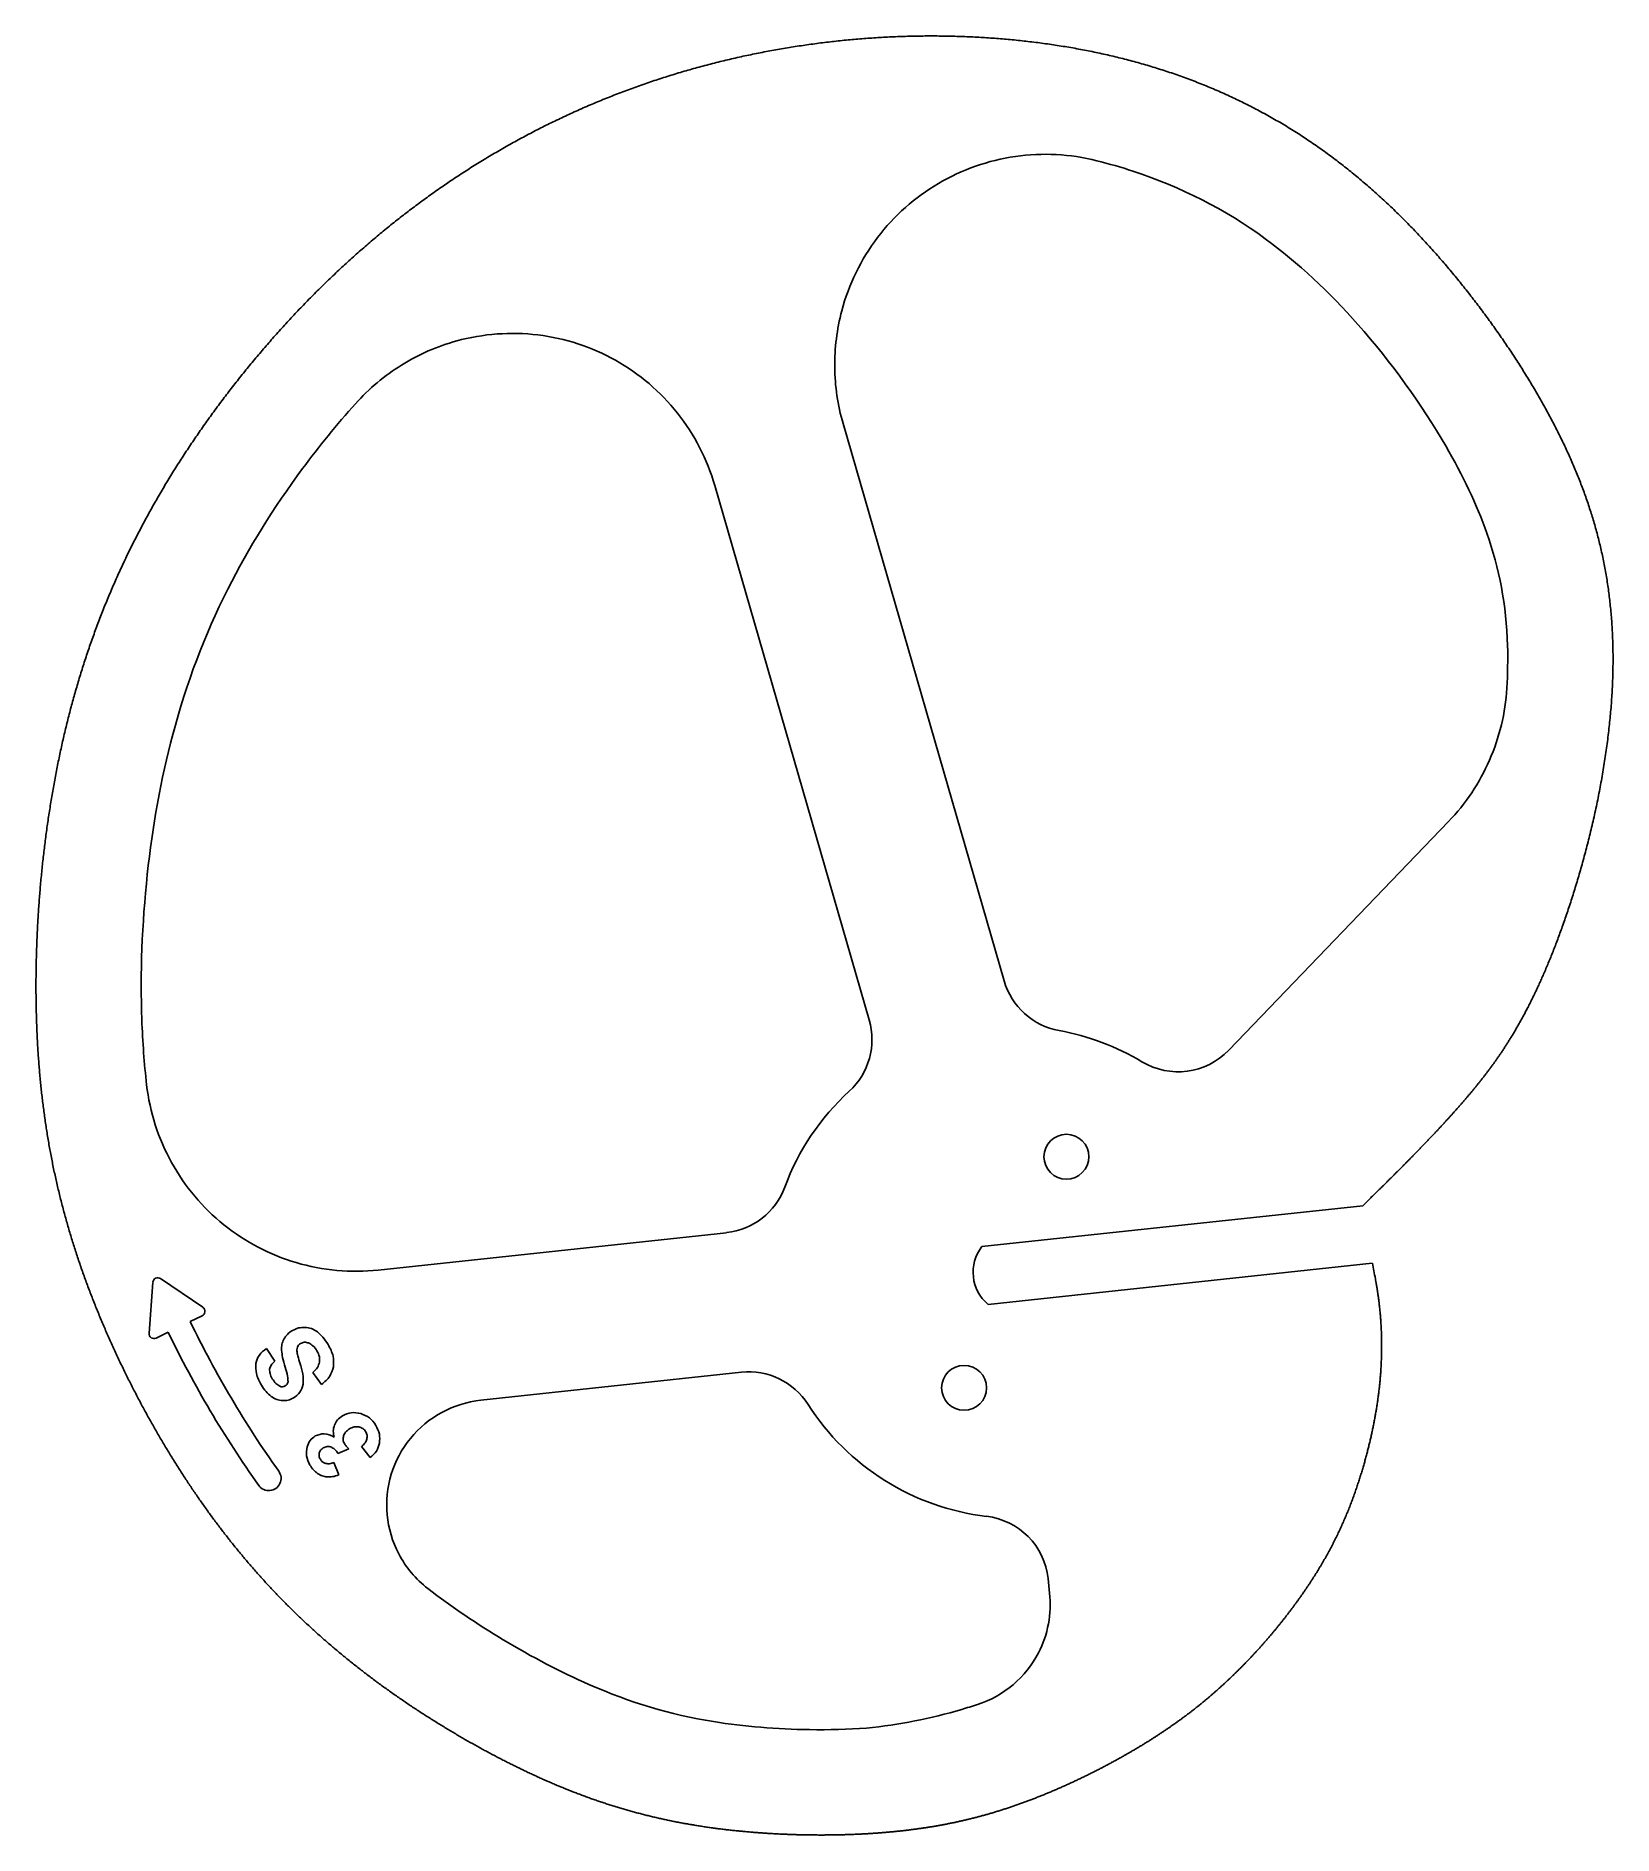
# Model space of a CAD drawing. Header units: millimetres. Extents: x -140 to 85, y -80 to 176.
import ezdxf

# ---------------------------------------------------------------- set-up
doc = ezdxf.new("R2010")
doc.units = ezdxf.units.MM
doc.layers.get('0').update_dxf_attribs({"linetype": 'CONTINUOUS'})

msp = doc.modelspace()

# ---------------------------------------------------------------- linework, layer by layer
for p, q in [((-1.59, 41.5), (-24.54, 120.91)), ((-42.81, 112.06), (-20.8, 35.95)), ((61.72, 64.19), (30.41, 31.63)), ((-4.75, 3.66), (49.5, 9.48)), ((-41.15, 5.64), (-90.75, 0.32)), ((50.87, 1.28), (-3.87, -4.59)), ((-123.4, -8.69), (-122.87, -1.43)), ((-121.78, -0.9), (-115.76, -4.99)), ((-115.85, -6.2), (-117.55, -7.02)), ((-120.7, -8.54), (-122.39, -9.37)), ((-106.7, -10.86), (-105.51, -12.67)), ((-98.82, -15.98), (-100.07, -14.27)), ((-76.15, -18.23), (-39.01, -14.24)), ((-94.96, -25.13), (-96.52, -25.79)), ((-91.9, -26.4), (-93.12, -24.8)), ((-97.08, -27.08), (-96.39, -28.87)), ((4.68, -43.62), (4.9, -45.7))]:
    msp.add_line(p, q)
for centre in [(7.29, 16.46), (-7.29, -16.46)]:
    msp.add_circle(centre, 3.2)
for centre, radius, start, end in [((8.02, 44.28), 10, 196.124, 259.7362), ((-30.41, 33.17), 10, -47.4882, 16.124), ((0, 0), 35, 58.9636, 79.7362), ((23.2, 38.56), 10, 238.9636, 316.124), ((0, 0), 35, 132.5118, 159.7362), ((-42.21, 15.59), 10, 276.124, 339.7362), ((0, 0), 6, 142.3618, 229.8862), ((-41.13, -18.07), 94.02, 10.517, 11.8769), ((-122.17, -1.48), 0.7, 55.833, 175.833), ((-116.15, -5.57), 0.7, -64.167, 55.833), ((15.89, 57.58), 148.25, 205.833, 215.4202), ((-122.7, -8.74), 0.7, 175.833, 295.833), ((15.89, 57.58), 151.75, 205.833, 215.4202), ((-37.95, -24.19), 10, 32.5118, 96.124), ((0, 0), 35, 212.5118, 263.2844), ((-106.35, -29.35), 1.75, -144.5798, 35.4202), ((-5.26, -44.69), 10, 6.124, 83.2844)]:
    msp.add_arc(centre, radius, start, end)
for points, degree, knots in [([(49.5, 9.48), (50.28, 10.24), (51.93, 11.85), (54.35, 14.23), (57.39, 17.3), (60.85, 20.93), (64.03, 24.46), (66.88, 27.92), (69.48, 31.49), (71.91, 35.45), (74.27, 40.03), (76.6, 45.41), (78.87, 51.63), (81, 58.6), (82.86, 66.12), (84.29, 73.95), (85.15, 81.82), (85.33, 89.52), (84.75, 96.91), (83.42, 103.95), (81.38, 110.68), (78.7, 117.15), (75.46, 123.44), (71.74, 129.62), (67.59, 135.68), (63.05, 141.59), (58.12, 147.27), (52.81, 152.62), (47.11, 157.53), (41.04, 161.91), (34.61, 165.71), (27.85, 168.89), (20.83, 171.46), (13.6, 173.43), (6.21, 174.85), (-1.28, 175.75), (-8.8, 176.17), (-16.33, 176.13), (-23.82, 175.64), (-31.26, 174.71), (-38.6, 173.35), (-45.85, 171.56), (-52.96, 169.33), (-59.93, 166.66), (-66.73, 163.56), (-73.34, 160.02), (-79.74, 156.06), (-85.9, 151.7), (-91.79, 146.97), (-97.41, 141.9), (-102.73, 136.54), (-107.72, 130.94), (-112.38, 125.16), (-116.68, 119.22), (-120.62, 113.15), (-124.18, 106.95), (-127.37, 100.6), (-130.18, 94.06), (-132.6, 87.32), (-134.66, 80.36), (-136.34, 73.2), (-137.66, 65.87), (-138.64, 58.47), (-139.27, 51.08), (-139.57, 43.81), (-139.55, 36.74), (-139.21, 29.92), (-138.54, 23.37), (-137.55, 17.05), (-136.22, 10.9), (-134.55, 4.87), (-132.54, -1.12), (-130.19, -7.08), (-127.52, -13.01), (-124.57, -18.85), (-121.34, -24.56), (-117.88, -30.07), (-114.18, -35.34), (-110.27, -40.33), (-106.12, -45.03), (-101.74, -49.44), (-97.13, -53.57), (-92.31, -57.43), (-87.32, -61.02), (-82.22, -64.33), (-77.08, -67.35), (-71.95, -70.07), (-66.85, -72.48), (-61.76, -74.56), (-56.62, -76.3), (-51.38, -77.71), (-45.98, -78.79), (-40.42, -79.55), (-34.79, -80.01), (-29.17, -80.2), (-23.69, -80.15), (-18.43, -79.84), (-13.41, -79.28), (-8.57, -78.43), (-3.83, -77.25), (0.87, -75.72), (5.56, -73.86), (10.16, -71.74), (14.59, -69.43), (18.75, -67), (22.61, -64.46), (26.2, -61.77), (29.62, -58.84), (32.92, -55.62), (36.13, -52.11), (39.15, -48.37), (41.9, -44.53), (44.26, -40.69), (46.21, -36.92), (47.79, -33.21), (49.08, -29.52), (50.16, -25.8), (51.05, -22), (51.73, -18.09), (52.16, -14.04), (52.29, -9.83), (52.1, -6.34), (51.78, -3.65), (51.48, -1.82), (51.3, -0.9)], 5, [0.0010631, 0.0010631, 0.0010631, 0.0010631, 0.0010631, 0.0010631, 0.0083333, 0.0166667, 0.025, 0.0333333, 0.0416667, 0.05, 0.0583333, 0.0666667, 0.075, 0.0833333, 0.0916667, 0.1, 0.1083333, 0.1166667, 0.125, 0.1333333, 0.1416667, 0.15, 0.1583333, 0.1666667, 0.175, 0.1833333, 0.1916667, 0.2, 0.2083333, 0.2166667, 0.225, 0.2333333, 0.2416667, 0.25, 0.2583333, 0.2666667, 0.275, 0.2833333, 0.2916667, 0.3, 0.3083333, 0.3166667, 0.325, 0.3333333, 0.3416667, 0.35, 0.3583333, 0.3666667, 0.375, 0.3833333, 0.3916667, 0.4, 0.4083333, 0.4166667, 0.425, 0.4333333, 0.4416667, 0.45, 0.4583333, 0.4666667, 0.475, 0.4833333, 0.4916667, 0.5, 0.5083333, 0.5166667, 0.525, 0.5333333, 0.5416667, 0.55, 0.5583333, 0.5666667, 0.575, 0.5833333, 0.5916667, 0.6, 0.6083333, 0.6166667, 0.625, 0.6333333, 0.6416667, 0.65, 0.6583333, 0.6666667, 0.675, 0.6833333, 0.6916667, 0.7, 0.7083333, 0.7166667, 0.725, 0.7333333, 0.7416667, 0.75, 0.7583333, 0.7666667, 0.775, 0.7833333, 0.7916667, 0.8, 0.8083333, 0.8166667, 0.825, 0.8333333, 0.8416667, 0.85, 0.8583333, 0.8666667, 0.875, 0.8833333, 0.8916667, 0.9, 0.9083333, 0.9166667, 0.925, 0.9333333, 0.9416667, 0.95, 0.9583333, 0.9666667, 0.975, 0.9833333, 0.9916667, 1, 1, 1, 1, 1, 1]), ([(11.61, 158.33), (7.82, 159.29), (3.88, 159.49), (-3.85, 158.38), (-7.57, 157.08), (-14.31, 153.11), (-17.25, 150.49), (-21.98, 144.27), (-23.71, 140.73), (-25.41, 134.33), (-25.75, 131.63), (-25.69, 126.21), (-25.3, 123.51), (-24.54, 120.91)], 3, [0, 0, 0, 0, 1.171933, 1.171933, 2.343867, 2.343867, 3.5158, 3.5158, 4.687734, 4.687734, 5.501205, 5.501205, 6.314676, 6.314676, 6.314676, 6.314676]), ([(11.61, 158.33), (13.36, 157.89), (15.09, 157.39), (16.77, 156.84), (23.62, 154.59), (29.87, 151.42), (35.63, 147.21), (40.32, 143.78), (44.74, 139.64), (48.83, 135), (53.58, 129.61), (57.89, 123.6), (61.33, 117.71), (63.78, 113.5), (65.75, 109.39), (67.19, 105.3), (68.96, 100.23), (69.96, 95.1), (70.14, 89.25), (70.2, 87.3), (70.16, 85.27), (70.04, 83.19)], 3, [-0.2563613, -0.2563613, -0.2563613, -0.2563613, -0.2492182, -0.2492182, -0.2492182, -0.2202121, -0.2202121, -0.2202121, -0.196604, -0.196604, -0.196604, -0.1691478, -0.1691478, -0.1691478, -0.1495535, -0.1495535, -0.1495535, -0.125303, -0.125303, -0.125303, -0.1172316, -0.1172316, -0.1172316, -0.1172316]), ([(-42.81, 112.06), (-43.89, 115.81), (-45.7, 119.32), (-50.55, 125.44), (-53.56, 128), (-60.37, 131.81), (-64.12, 133.04), (-71.88, 133.98), (-75.81, 133.69), (-82.35, 131.9), (-84.99, 130.74), (-89.87, 127.72), (-92.08, 125.86), (-93.99, 123.72)], 3, [0, 0, 0, 0, 1.171933, 1.171933, 2.343867, 2.343867, 3.5158, 3.5158, 4.687734, 4.687734, 5.548767, 5.548767, 6.4098, 6.4098, 6.4098, 6.4098]), ([(-123.75, 26.71), (-124.1, 29.69), (-124.32, 32.78), (-124.44, 36.01), (-124.67, 42.52), (-124.42, 49.58), (-123.66, 56.66), (-122.93, 63.47), (-121.72, 70.24), (-120.04, 76.58), (-118.08, 83.93), (-115.5, 90.73), (-112.2, 97.28), (-109.23, 103.16), (-105.67, 108.89), (-101.53, 114.47), (-99.19, 117.63), (-96.67, 120.73), (-93.99, 123.72)], 3, [-0.5396761, -0.5396761, -0.5396761, -0.5396761, -0.5265935, -0.5265935, -0.5265935, -0.5002416, -0.5002416, -0.5002416, -0.4748568, -0.4748568, -0.4748568, -0.4454677, -0.4454677, -0.4454677, -0.4191118, -0.4191118, -0.4191118, -0.4041569, -0.4041569, -0.4041569, -0.4041569]), ([(61.72, 64.19), (64.17, 66.74), (66.15, 69.7), (68.99, 76.19), (69.83, 79.66), (70.04, 83.19)], 3, [0, 0, 0, 0, 1.061677, 1.061677, 2.123355, 2.123355, 2.123355, 2.123355]), ([(-123.75, 26.71), (-123.3, 22.82), (-122.1, 19.07), (-118.32, 12.23), (-115.79, 9.21), (-109.7, 4.32), (-106.2, 2.49), (-98.66, 0.26), (-94.68, -0.1), (-90.75, 0.32)], 3, [0, 0, 0, 0, 1.171933, 1.171933, 2.343867, 2.343867, 3.5158, 3.5158, 4.702738, 4.702738, 4.702738, 4.702738]), ([(-104.54, -11.1), (-104.53, -10.82), (-104.53, -10.27), (-104.31, -9.77), (-104.2, -9.52)], 3, [0, 0, 0, 0, 0.0824432, 0.1626938, 0.1626938, 0.1626938, 0.1626938]), ([(-104.2, -9.52), (-104.05, -9.28), (-103.72, -8.78), (-103.22, -8.45), (-102.95, -8.28)], 3, [0, 0, 0, 0, 0.0837708, 0.1780398, 0.1780398, 0.1780398, 0.1780398]), ([(-102.95, -8.28), (-102.68, -8.14), (-102.13, -7.87), (-101.51, -7.85), (-101.2, -7.84)], 3, [0, 0, 0, 0, 0.0902701, 0.1821948, 0.1821948, 0.1821948, 0.1821948]), ([(-101.84, -10.14), (-101.94, -10.21), (-102.13, -10.34), (-102.23, -10.56), (-102.28, -10.66)], 3, [0, 0, 0, 0, 0.03568749, 0.06967538, 0.06967538, 0.06967538, 0.06967538]), ([(-100.68, -10.07), (-100.88, -10.01), (-101.28, -9.9), (-101.66, -10.06), (-101.84, -10.14)], 3, [0, 0, 0, 0, 0.0624206, 0.1195567, 0.1195567, 0.1195567, 0.1195567]), ([(-101.2, -7.84), (-100.89, -7.88), (-100.25, -7.95), (-99.71, -8.3), (-99.43, -8.48)], 3, [0, 0, 0, 0, 0.0936019, 0.1903686, 0.1903686, 0.1903686, 0.1903686]), ([(-99.49, -11.2), (-99.66, -10.94), (-99.96, -10.46), (-100.46, -10.19), (-100.68, -10.07)], 3, [0, 0, 0, 0, 0.0924932, 0.1663967, 0.1663967, 0.1663967, 0.1663967]), ([(-99.43, -8.48), (-99.16, -8.72), (-98.56, -9.24), (-98.13, -9.92), (-97.9, -10.29)], 3, [0, 0, 0, 0, 0.1093103, 0.2380405, 0.2380405, 0.2380405, 0.2380405]), ([(-108.19, -12.99), (-108.06, -12.56), (-107.8, -11.69), (-107.07, -11.14), (-106.7, -10.86)], 3, [0, 0, 0, 0, 0.1295108, 0.2658339, 0.2658339, 0.2658339, 0.2658339]), ([(-105.51, -12.67), (-105.7, -12.84), (-106.04, -13.15), (-106.17, -13.6), (-106.23, -13.79)], 3, [0, 0, 0, 0, 0.0744257, 0.135437, 0.135437, 0.135437, 0.135437]), ([(-104.01, -13.5), (-104.15, -13.05), (-104.39, -12.26), (-104.49, -11.44), (-104.54, -11.1)], 3, [0, 0, 0, 0, 0.1427528, 0.2468515, 0.2468515, 0.2468515, 0.2468515]), ([(-102.28, -10.66), (-102.31, -10.79), (-102.37, -11.09), (-102.32, -11.4), (-102.29, -11.57)], 3, [0, 0, 0, 0, 0.03956455, 0.09155764, 0.09155764, 0.09155764, 0.09155764]), ([(-102.29, -11.57), (-102.23, -11.78), (-102.09, -12.36), (-101.91, -12.94), (-101.8, -13.3)], 3, [0, 0, 0, 0, 0.0650684, 0.1798253, 0.1798253, 0.1798253, 0.1798253]), ([(-100.07, -14.27), (-99.83, -14.04), (-99.39, -13.64), (-99.2, -13.07), (-99.12, -12.81)], 3, [0, 0, 0, 0, 0.0965116, 0.1766945, 0.1766945, 0.1766945, 0.1766945]), ([(-99.12, -12.81), (-99.11, -12.54), (-99.08, -11.98), (-99.35, -11.47), (-99.49, -11.2)], 3, [0, 0, 0, 0, 0.077926, 0.1675101, 0.1675101, 0.1675101, 0.1675101]), ([(-97.9, -10.29), (-97.61, -10.83), (-97.07, -11.82), (-97.1, -12.95), (-97.12, -13.46)], 3, [0, 0, 0, 0, 0.181524, 0.3318753, 0.3318753, 0.3318753, 0.3318753]), ([(-107.4, -16.06), (-107.7, -15.52), (-108.23, -14.56), (-108.2, -13.47), (-108.19, -12.99)], 3, [0, 0, 0, 0, 0.1785346, 0.3220243, 0.3220243, 0.3220243, 0.3220243]), ([(-106.23, -13.79), (-106.23, -14.01), (-106.22, -14.49), (-105.98, -14.92), (-105.85, -15.16)], 3, [0, 0, 0, 0, 0.0633525, 0.1439723, 0.1439723, 0.1439723, 0.1439723]), ([(-105.85, -15.16), (-105.69, -15.4), (-105.41, -15.85), (-104.96, -16.11), (-104.76, -16.24)], 3, [0, 0, 0, 0, 0.0847857, 0.1548424, 0.1548424, 0.1548424, 0.1548424]), ([(-103.61, -15.58), (-103.62, -15.32), (-103.65, -14.61), (-103.87, -13.93), (-104.01, -13.5)], 3, [0, 0, 0, 0, 0.0786118, 0.212619, 0.212619, 0.212619, 0.212619]), ([(-101.8, -13.3), (-101.66, -13.81), (-101.4, -14.67), (-101.45, -15.57), (-101.47, -15.95)], 3, [0, 0, 0, 0, 0.1559376, 0.2683896, 0.2683896, 0.2683896, 0.2683896]), ([(-97.12, -13.46), (-97.27, -13.93), (-97.58, -14.93), (-98.39, -15.61), (-98.82, -15.98)], 3, [0, 0, 0, 0, 0.1448002, 0.3092406, 0.3092406, 0.3092406, 0.3092406]), ([(-106, -17.68), (-106.26, -17.46), (-106.81, -16.99), (-107.2, -16.38), (-107.4, -16.06)], 3, [0, 0, 0, 0, 0.100569, 0.215664, 0.215664, 0.215664, 0.215664]), ([(-104.38, -18.28), (-104.67, -18.25), (-105.25, -18.17), (-105.75, -17.85), (-106, -17.68)], 3, [0, 0, 0, 0, 0.0847231, 0.1745819, 0.1745819, 0.1745819, 0.1745819]), ([(-104.76, -16.24), (-104.63, -16.28), (-104.37, -16.36), (-104.13, -16.25), (-104.01, -16.19)], 3, [0, 0, 0, 0, 0.03891239, 0.07742291, 0.07742291, 0.07742291, 0.07742291]), ([(-102.83, -17.9), (-103.07, -18.02), (-103.56, -18.26), (-104.11, -18.28), (-104.38, -18.28)], 3, [0, 0, 0, 0, 0.0802233, 0.1620922, 0.1620922, 0.1620922, 0.1620922]), ([(-104.01, -16.19), (-103.91, -16.12), (-103.71, -15.96), (-103.64, -15.71), (-103.61, -15.58)], 3, [0, 0, 0, 0, 0.0362461, 0.07465157, 0.07465157, 0.07465157, 0.07465157]), ([(-101.47, -15.95), (-101.59, -16.36), (-101.83, -17.16), (-102.5, -17.66), (-102.83, -17.9)], 3, [0, 0, 0, 0, 0.1231572, 0.243461, 0.243461, 0.243461, 0.243461]), ([(-97, -21.77), (-96.88, -21.51), (-96.61, -20.96), (-96.11, -20.62), (-95.86, -20.45)], 3, [0, 0, 0, 0, 0.0865698, 0.1778933, 0.1778933, 0.1778933, 0.1778933]), ([(-95.86, -20.45), (-95.44, -20.25), (-94.61, -19.86), (-93.71, -20.03), (-93.26, -20.11)], 3, [0, 0, 0, 0, 0.1334418, 0.2680125, 0.2680125, 0.2680125, 0.2680125]), ([(-93.26, -20.11), (-92.82, -20.28), (-91.92, -20.63), (-91.37, -21.41), (-91.09, -21.81)], 3, [0, 0, 0, 0, 0.1378959, 0.2812497, 0.2812497, 0.2812497, 0.2812497]), ([(-76.15, -18.23), (-78.09, -18.44), (-79.98, -19.02), (-83.41, -20.88), (-84.93, -22.14), (-87.4, -25.16), (-88.33, -26.9), (-89.47, -30.64), (-89.67, -32.6), (-89.3, -36.49), (-88.74, -38.38), (-87.33, -41.07), (-86.73, -41.97), (-85.34, -43.62), (-84.55, -44.37), (-83.7, -45.03)], 3, [0, 0, 0, 0, 0.585967, 0.585967, 1.171933, 1.171933, 1.7579, 1.7579, 2.343867, 2.343867, 2.929834, 2.929834, 3.25407, 3.25407, 3.578306, 3.578306, 3.578306, 3.578306]), ([(-99.74, -23.31), (-99.31, -23.15), (-98.38, -22.8), (-97.49, -23.25), (-97.02, -23.49)], 3, [0, 0, 0, 0, 0.1328186, 0.2849321, 0.2849321, 0.2849321, 0.2849321]), ([(-97.02, -23.49), (-97.09, -23.2), (-97.24, -22.62), (-97.08, -22.05), (-97, -21.77)], 3, [0, 0, 0, 0, 0.0890064, 0.1748392, 0.1748392, 0.1748392, 0.1748392]), ([(-94.86, -22.31), (-95.06, -22.44), (-95.43, -22.69), (-95.62, -23.1), (-95.7, -23.29)], 3, [0, 0, 0, 0, 0.0703585, 0.1323188, 0.1323188, 0.1323188, 0.1323188]), ([(-93.51, -22.02), (-93.73, -22), (-94.21, -21.97), (-94.63, -22.19), (-94.86, -22.31)], 3, [0, 0, 0, 0, 0.0655001, 0.1399104, 0.1399104, 0.1399104, 0.1399104]), ([(-92.55, -22.69), (-92.67, -22.53), (-92.92, -22.2), (-93.31, -22.08), (-93.51, -22.02)], 3, [0, 0, 0, 0, 0.0599167, 0.1205615, 0.1205615, 0.1205615, 0.1205615]), ([(-92.38, -23.77), (-92.36, -23.58), (-92.3, -23.21), (-92.47, -22.87), (-92.55, -22.69)], 3, [0, 0, 0, 0, 0.0551537, 0.1110008, 0.1110008, 0.1110008, 0.1110008]), ([(-91.09, -21.81), (-90.88, -22.22), (-90.48, -23.01), (-90.55, -23.89), (-90.58, -24.32)], 3, [0, 0, 0, 0, 0.1349394, 0.2602639, 0.2602639, 0.2602639, 0.2602639]), ([(-100.49, -27.46), (-100.7, -27.03), (-101.11, -26.21), (-100.97, -25.31), (-100.9, -24.87)], 3, [0, 0, 0, 0, 0.1387186, 0.2676149, 0.2676149, 0.2676149, 0.2676149]), ([(-100.9, -24.87), (-100.78, -24.54), (-100.55, -23.91), (-100.01, -23.51), (-99.74, -23.31)], 3, [0, 0, 0, 0, 0.1014677, 0.1978141, 0.1978141, 0.1978141, 0.1978141]), ([(-98.58, -25.02), (-98.72, -25.12), (-98.99, -25.3), (-99.11, -25.6), (-99.16, -25.74)], 3, [0, 0, 0, 0, 0.0493679, 0.09416704, 0.09416704, 0.09416704, 0.09416704]), ([(-97.48, -24.88), (-97.67, -24.84), (-98.05, -24.77), (-98.4, -24.94), (-98.58, -25.02)], 3, [0, 0, 0, 0, 0.055593, 0.1140385, 0.1140385, 0.1140385, 0.1140385]), ([(-96.52, -25.79), (-96.65, -25.58), (-96.89, -25.18), (-97.3, -24.98), (-97.48, -24.88)], 3, [0, 0, 0, 0, 0.0740381, 0.1348518, 0.1348518, 0.1348518, 0.1348518]), ([(-95.7, -23.29), (-95.74, -23.49), (-95.82, -23.87), (-95.66, -24.22), (-95.57, -24.4)], 3, [0, 0, 0, 0, 0.0574977, 0.1141283, 0.1141283, 0.1141283, 0.1141283]), ([(-95.57, -24.4), (-95.49, -24.52), (-95.31, -24.79), (-95.09, -25.01), (-94.96, -25.13)], 3, [0, 0, 0, 0, 0.04356602, 0.09593867, 0.09593867, 0.09593867, 0.09593867]), ([(-93.12, -24.8), (-92.94, -24.65), (-92.61, -24.37), (-92.45, -23.96), (-92.38, -23.77)], 3, [0, 0, 0, 0, 0.0694607, 0.1291365, 0.1291365, 0.1291365, 0.1291365]), ([(-90.58, -24.32), (-90.7, -24.72), (-90.93, -25.54), (-91.57, -26.11), (-91.9, -26.4)], 3, [0, 0, 0, 0, 0.1229275, 0.2505595, 0.2505595, 0.2505595, 0.2505595]), ([(-99.39, -28.66), (-99.6, -28.5), (-100.03, -28.16), (-100.34, -27.69), (-100.49, -27.46)], 3, [0, 0, 0, 0, 0.0797328, 0.1644635, 0.1644635, 0.1644635, 0.1644635]), ([(-99.16, -25.74), (-99.18, -25.89), (-99.23, -26.21), (-99.08, -26.49), (-99, -26.64)], 3, [0, 0, 0, 0, 0.04464508, 0.09347111, 0.09347111, 0.09347111, 0.09347111]), ([(-99, -26.64), (-98.91, -26.78), (-98.71, -27.06), (-98.39, -27.17), (-98.23, -27.23)], 3, [0, 0, 0, 0, 0.04973901, 0.09925372, 0.09925372, 0.09925372, 0.09925372]), ([(-98.23, -27.23), (-98.05, -27.26), (-97.65, -27.31), (-97.28, -27.16), (-97.08, -27.08)], 3, [0, 0, 0, 0, 0.0541361, 0.1179083, 0.1179083, 0.1179083, 0.1179083]), ([(-98.03, -29.15), (-98.27, -29.12), (-98.75, -29.05), (-99.17, -28.79), (-99.39, -28.66)], 3, [0, 0, 0, 0, 0.0706267, 0.1454685, 0.1454685, 0.1454685, 0.1454685]), ([(-96.39, -28.87), (-96.68, -28.97), (-97.22, -29.14), (-97.78, -29.15), (-98.03, -29.15)], 3, [0, 0, 0, 0, 0.0910611, 0.1675069, 0.1675069, 0.1675069, 0.1675069]), ([(-21.2, -64.94), (-23.78, -65.11), (-26.52, -65.18), (-29.33, -65.14), (-33.93, -65.07), (-38.63, -64.7), (-42.97, -64), (-49.24, -62.98), (-54.79, -61.31), (-60.74, -58.7), (-64.69, -56.97), (-68.83, -54.81), (-72.95, -52.33), (-76.62, -50.13), (-80.25, -47.68), (-83.7, -45.03)], 3, [-0.7805713, -0.7805713, -0.7805713, -0.7805713, -0.7661238, -0.7661238, -0.7661238, -0.7425407, -0.7425407, -0.7425407, -0.7084772, -0.7084772, -0.7084772, -0.6858259, -0.6858259, -0.6858259, -0.6656759, -0.6656759, -0.6656759, -0.6656759]), ([(-5.38, -61.57), (-3.53, -60.97), (-1.8, -60.01), (1.18, -57.48), (2.41, -55.94), (3.98, -52.9), (4.46, -51.51), (5, -48.63), (5.06, -47.16), (4.9, -45.7)], 3, [0, 0, 0, 0, 0.585967, 0.585967, 1.171933, 1.171933, 1.61164, 1.61164, 2.051347, 2.051347, 2.051347, 2.051347]), ([(-5.38, -61.57), (-6.13, -61.81), (-6.88, -62.04), (-7.63, -62.26), (-12.06, -63.56), (-16.52, -64.45), (-21.2, -64.94)], 3, [-0.81568577, -0.81568577, -0.81568577, -0.81568577, -0.81120942, -0.81120942, -0.81120942, -0.7847468, -0.7847468, -0.7847468, -0.7847468])]:
    msp.add_open_spline(points, degree=degree, knots=knots)

doc.saveas('drawing.dxf')
